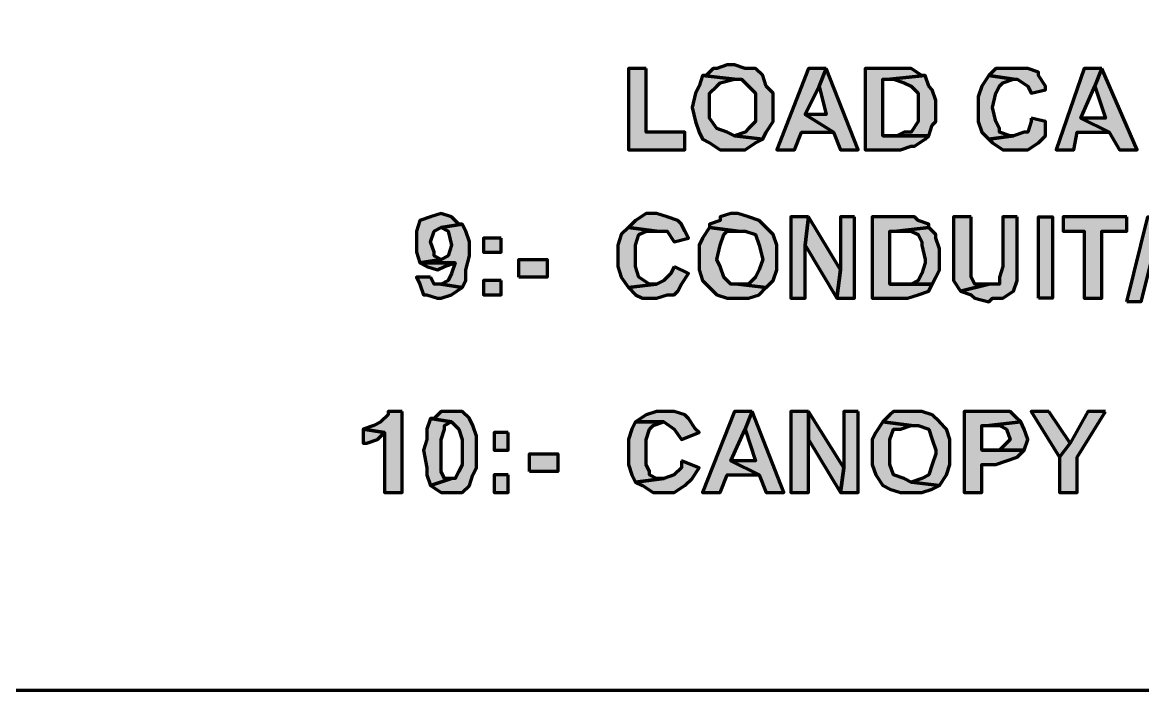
# Model space of a CAD drawing. Header units: inches. Extents: x 16 to 776, y 37 to 575.
# Drawn here: x 584.1 to 636.9, y 103.7 to 135.2 of the extents above; entities that cross this region are included whole.
import ezdxf

# ---------------------------------------------------------------- set-up
doc = ezdxf.new("R2010")
doc.units = ezdxf.units.IN
doc.header["$MEASUREMENT"] = 0
doc.layers.add('H', color=7, linetype='CONTINUOUS', lineweight=100)
doc.layers.add('P', color=250, linetype='CONTINUOUS', lineweight=100)

msp = doc.modelspace()

# ---------------------------------------------------------------- hatches: boundary and pattern name
at = {"layer": 'H', "linetype": 'Continuous'}
for points in [[(617.667, 133.167), (617.333, 133.167), (616.833, 133), (616.667, 133), (616.333, 132.667), (616.167, 132.667), (617.667, 132.5), (618, 132.5), (618.333, 132.167), (618.667, 131.833), (618.667, 131.167), (618.667, 130.5), (618.333, 130.167), (618.167, 130), (617.667, 129.833), (619, 129.667), (619.167, 130), (619.5, 130.5), (619.5, 131.167), (619.5, 131.833), (619.167, 132.167), (619, 132.667), (618.667, 133), (618.167, 133)], [(613.5, 133), (612.667, 133), (612.667, 129.167), (615.333, 129.167), (615.333, 130), (613.5, 130)], [(616.167, 132.667), (616, 132.167), (615.833, 131.833), (615.667, 131.167), (615.833, 130.5), (616, 130), (616.167, 129.667), (616.5, 129.5), (617, 129.167), (617.667, 129.167), (618.167, 129.167), (618.667, 129.5), (619, 129.667), (617.667, 129.833), (617.333, 130), (616.833, 130.167), (616.5, 130.667), (616.5, 131.167), (616.5, 131.833), (616.833, 132.167), (617, 132.333), (617.667, 132.5)], [(622, 133), (621.167, 133), (619.667, 129.167), (620.5, 129.167), (620.833, 130), (622.333, 130), (621, 130.833), (621.667, 132.167)], [(622, 133), (621.667, 132.167), (622, 130.833), (621, 130.833), (622.333, 130), (622.667, 129.167), (623.5, 129.167)], [(625.333, 133), (623.833, 133), (623.833, 129.167), (625.333, 129.167), (625.5, 129.167), (626, 129.333), (626.167, 129.333), (626.667, 129.667), (626.833, 129.833), (624.667, 129.833), (624.667, 132.5), (625, 132.5), (626.667, 132.667), (626.5, 132.667), (626, 133)], [(626.667, 132.667), (625, 132.5), (625.167, 132.5), (625.667, 132.333), (626, 132.167), (626.333, 131.833), (626.333, 131.167), (626.333, 131), (626.333, 130.5), (626, 130), (625.667, 130), (625.333, 129.833), (624.667, 129.833), (626.833, 129.833), (627, 130.333), (627.167, 130.5), (627.167, 131.167), (627.167, 131.5), (627, 132), (626.833, 132.167)], [(629.667, 132.667), (629.333, 132.167), (629.167, 131.667), (629.167, 131.167), (629.167, 130.5), (629.333, 130), (629.667, 129.667), (630.833, 129.833), (630.667, 129.833), (630.167, 130), (630.167, 130.167), (630, 130.5), (629.833, 131.167), (630, 131.833), (630.167, 132.167), (630.333, 132.333), (630.833, 132.5)], [(631, 133), (630.5, 133), (630, 133), (629.667, 132.667), (630.833, 132.5), (631, 132.5), (631.5, 132.167), (631.667, 131.833), (632.333, 132), (632.333, 132.167), (632, 132.667), (632, 132.833), (631.5, 133)], [(635, 133), (634.167, 133), (632.833, 129.167), (633.667, 129.167), (633.833, 130), (635.333, 130), (634, 130.667), (634.667, 132.167)], [(635, 133), (634.667, 132.167), (635.167, 130.667), (634, 130.667), (635.333, 130), (635.833, 129.167), (636.667, 129.167)], [(631.667, 130.667), (631.667, 130.5), (631.5, 130), (631.333, 130), (630.833, 129.833), (629.667, 129.667), (629.833, 129.5), (630.333, 129.167), (630.833, 129.167), (631.5, 129.167), (632, 129.5), (632.333, 129.833), (632.333, 130.5)], [(603.833, 126.167), (603.333, 126), (602.833, 125.833), (602.667, 125.333), (602.667, 124.833), (602.667, 124.333), (602.833, 123.833), (603.833, 124), (603.5, 124.167), (603.5, 124.333), (603.333, 124.833), (603.5, 125.333), (603.833, 125.5), (604.833, 125.667), (604.667, 125.667), (604.333, 126)], [(614, 126.167), (613.5, 126.167), (613, 125.833), (612.667, 125.5), (614, 125.333), (614.333, 125.333), (614.5, 125.333), (614.833, 124.833), (615.5, 125), (615.333, 125.333), (615.167, 125.667), (615, 125.833), (614.5, 126)], [(617.833, 126.167), (617.5, 126.167), (617, 126), (617, 125.833), (616.5, 125.667), (616.5, 125.5), (617.833, 125.333), (618.167, 125.333), (618.667, 125.167), (618.833, 124.667), (619, 124), (618.833, 123.5), (618.667, 123.167), (618.333, 122.833), (617.833, 122.833), (619.167, 122.667), (619.5, 123), (619.667, 123.5), (619.667, 124), (619.667, 124.667), (619.5, 125.167), (619.167, 125.5), (618.833, 125.833), (618.333, 126)], [(621.167, 126), (620.333, 126), (620.333, 122.167), (621, 122.167), (621, 124.667)], [(621.167, 126), (621, 124.667), (622.5, 122.167), (622.667, 123.5)], [(623.333, 126), (622.667, 126), (622.667, 123.5), (622.5, 122.167), (623.333, 122.167)], [(625.5, 126), (624.167, 126), (624.167, 122.167), (625.667, 122.167), (625.833, 122.167), (626.333, 122.333), (626.833, 122.5), (627, 122.833), (625, 122.833), (625, 125.333), (625.333, 125.333), (626.833, 125.5), (626.833, 125.667), (626.333, 125.833), (626.167, 126)], [(628.833, 126), (628, 126), (628, 124), (628, 123.5), (628, 123), (628.333, 122.5), (629.667, 122.833), (629.5, 122.833), (629, 122.833), (628.833, 123.167), (628.833, 123.333), (628.833, 124)], [(631, 126), (630.333, 126), (630.333, 123.833), (630.333, 123.667), (630.167, 123.167), (630.167, 122.833), (629.667, 122.833), (628.333, 122.5), (628.833, 122.333), (629, 122.167), (629.667, 122), (629.833, 122.167), (630.333, 122.167), (630.833, 122.5), (631, 123), (631, 123.333), (631, 124)], [(632, 122.167), (632, 126), (632.667, 126), (632.667, 122.167)], [(636.167, 126), (633.167, 126), (633.167, 125.333), (634.167, 125.333), (634.167, 122.167), (635, 122.167), (635, 125.333), (636.167, 125.333)], [(636.167, 122), (637.167, 126), (637.833, 126), (636.833, 122)], [(604.833, 125.667), (603.833, 125.5), (604.167, 125.333), (604.333, 124.667), (604.167, 124.167), (603.833, 124), (602.833, 123.833), (604.5, 123.833), (604.333, 123.333), (604.167, 123), (603.833, 122.833), (604.833, 122.667), (605, 123), (605, 123.5), (605.167, 124.167), (605.167, 124.833), (605, 125.333)], [(612.667, 125.5), (612.333, 125.167), (612.167, 124.667), (612.167, 124), (612.167, 123.667), (612.333, 123.167), (612.667, 122.667), (614, 122.833), (613.667, 122.833), (613.167, 123.167), (613, 123.667), (613, 124.167), (613, 124.667), (613.167, 125.167), (613.5, 125.333), (614, 125.333)], [(616.5, 125.5), (616.167, 125), (616, 124.667), (616, 124), (616, 123.5), (616.167, 123), (616.5, 122.667), (616.833, 122.333), (617.333, 122.167), (617.833, 122.167), (618.333, 122.167), (618.833, 122.333), (619.167, 122.667), (617.833, 122.833), (617.5, 122.833), (617.167, 123.167), (617, 123.667), (616.833, 124), (617, 124.667), (617.167, 125.167), (617.333, 125.333), (617.833, 125.333)], [(626.833, 125.5), (625.333, 125.333), (625.5, 125.333), (626, 125.333), (626.333, 125.167), (626.5, 124.833), (626.5, 124.667), (626.667, 124), (626.667, 123.833), (626.5, 123.333), (626.333, 123), (626, 122.833), (625.5, 122.833), (625, 122.833), (627, 122.833), (627.167, 123.167), (627.333, 123.5), (627.333, 124), (627.333, 124.5), (627.167, 125), (627.167, 125.167)], [(606.667, 125), (605.833, 125), (605.833, 124.333), (606.667, 124.333)], [(602.833, 123.833), (603.167, 123.667), (603.667, 123.5), (604, 123.667), (604.5, 123.833)], [(607.5, 123.167), (607.5, 124), (608.833, 124), (608.833, 123.167)], [(614.833, 123.667), (614.667, 123.333), (614.333, 123), (614, 122.833), (612.667, 122.667), (613, 122.333), (613.333, 122.167), (614, 122.167), (614.5, 122.333), (614.833, 122.333), (615, 122.5), (615.167, 122.833), (615.5, 123.333)], [(603.333, 123.167), (602.667, 123.167), (602.833, 122.833), (603, 122.333), (603.167, 122.333), (603.667, 122.167), (603.833, 122.167), (604.333, 122.333), (604.833, 122.667), (603.833, 122.833), (603.5, 122.833)], [(606.667, 123), (605.833, 123), (605.833, 122.333), (606.667, 122.333)], [(602, 116.833), (601.333, 116.833), (601.333, 116.667), (601, 116.333), (600.667, 116.167), (600.167, 116), (601.167, 115.833), (601.167, 113), (602, 113)], [(604.333, 116.833), (603.833, 116.833), (603.5, 116.5), (603.333, 116.5), (604.333, 116.333), (604.5, 116.167), (604.667, 116), (604.833, 115.5), (604.833, 115), (604.833, 114.333), (604.667, 114), (604.5, 113.667), (604.333, 113.667), (603.333, 113.333), (603.833, 113), (604.333, 113), (604.833, 113), (605.167, 113.333), (605.333, 113.833), (605.5, 114.167), (605.5, 115), (605.5, 115.667), (605.333, 116.167), (605.167, 116.5), (604.833, 116.833)], [(614.333, 116.833), (614, 116.833), (613.5, 116.667), (613, 116.333), (614.333, 116.333), (614.833, 116), (615.167, 115.5), (616, 115.833), (615.833, 116), (615.5, 116.5), (615.333, 116.667), (614.833, 116.833)], [(618.5, 116.833), (617.667, 116.833), (616.167, 113), (617, 113), (617.333, 113.833), (618.833, 113.833), (617.5, 114.5), (618.167, 116)], [(618.5, 116.833), (618.167, 116), (618.667, 114.5), (617.5, 114.5), (618.833, 113.833), (619.167, 113), (620, 113)], [(621.167, 116.833), (620.333, 116.833), (620.333, 113), (621.167, 113), (621.167, 115.5)], [(621.167, 116.833), (621.167, 115.5), (622.667, 113), (622.833, 114.167)], [(623.5, 116.833), (622.833, 116.833), (622.833, 114.167), (622.667, 113), (623.5, 113)], [(626, 116.833), (625.667, 116.833), (625.167, 116.833), (625, 116.667), (624.667, 116.333), (626, 116.167), (626.333, 116.167), (626.833, 116), (627, 115.5), (627.167, 115), (627.167, 114.833), (627, 114.333), (626.833, 113.833), (626.5, 113.667), (626, 113.5), (627.333, 113.333), (627.667, 113.833), (627.833, 114.333), (627.833, 114.833), (627.833, 115.5), (627.667, 116), (627.333, 116.333), (627, 116.667), (626.5, 116.833)], [(629.833, 116.833), (628.5, 116.833), (628.5, 113), (629.333, 113), (629.333, 114.333), (629.833, 114.333), (630, 114.333), (630.5, 114.5), (631, 114.667), (631.333, 115), (629.333, 115), (629.333, 116.167), (629.667, 116.167), (631.167, 116.333), (631, 116.5), (630.667, 116.833), (630.333, 116.833)], [(632.5, 116.833), (631.667, 116.833), (633, 114.667), (633.5, 115.333)], [(635.167, 116.833), (634.333, 116.833), (633.5, 115.333), (633, 114.667), (633, 113), (633.833, 113), (633.833, 114.667)], [(603.333, 116.5), (603.167, 116), (603.167, 115.5), (603, 115), (603.167, 114.167), (603.167, 113.833), (603.333, 113.333), (604.333, 113.667), (604, 113.667), (603.833, 114), (603.833, 114.333), (603.833, 115), (603.833, 115.5), (604, 116), (604, 116.167), (604.333, 116.333)], [(613, 116.333), (612.833, 116), (612.667, 115.5), (612.667, 115), (612.667, 114.333), (612.833, 113.833), (613, 113.5), (614.333, 113.667), (614, 113.667), (613.667, 113.833), (613.667, 114), (613.5, 114.333), (613.5, 115), (613.5, 115.5), (613.667, 116), (613.833, 116.167), (614.333, 116.333)], [(624.667, 116.333), (624.333, 115.833), (624.167, 115.5), (624.167, 114.833), (624.167, 114.333), (624.333, 113.833), (624.667, 113.333), (625, 113.167), (625.5, 113), (626, 113), (626.5, 113), (627, 113.167), (627.333, 113.333), (626, 113.5), (625.667, 113.667), (625.167, 113.833), (625, 114.333), (625, 115), (625, 115.5), (625.167, 116), (625.5, 116), (626, 116.167)], [(631.167, 116.333), (629.667, 116.167), (630.167, 116.167), (630.5, 116), (630.667, 115.5), (630.5, 115.333), (630.167, 115), (629.667, 115), (629.333, 115), (631.333, 115), (631.5, 115.5), (631.333, 116)], [(600.167, 116), (600.167, 115.333), (600.333, 115.333), (600.833, 115.5), (601.167, 115.833)], [(607, 115.833), (606.333, 115.833), (606.333, 115), (607, 115)], [(608, 114), (608, 114.833), (609.333, 114.833), (609.333, 114)], [(615.167, 114.5), (615.167, 114.167), (614.833, 113.833), (614.333, 113.667), (613, 113.5), (613.333, 113.333), (613.833, 113), (614.333, 113), (614.833, 113), (615.333, 113.333), (615.667, 113.667), (616, 114.167)], [(607, 113.833), (606.333, 113.833), (606.333, 113), (607, 113)]]:
    msp.add_hatch(color=0, dxfattribs=at).paths.add_polyline_path(points)

# ---------------------------------------------------------------- linework, layer by layer
at = {"layer": 'P', "color": 0, "linetype": 'Continuous'}
for points in [[(700.5, 103.667), (37.667, 103.667), (37.667, 511.167), (700.5, 511.167)], [(700.5, 103.667), (577.5, 103.667), (577.5, 511.167), (700.5, 511.167)], [(617.667, 133.167), (617.333, 133.167), (616.833, 133), (616.667, 133), (616.333, 132.667), (616.167, 132.667), (617.667, 132.5), (618, 132.5), (618.333, 132.167), (618.667, 131.833), (618.667, 131.167), (618.667, 131.167), (618.667, 130.5), (618.333, 130.167), (618.167, 130), (617.667, 129.833), (619, 129.667), (619.167, 130), (619.5, 130.5), (619.5, 131.167), (619.5, 131.167), (619.5, 131.833), (619.167, 132.167), (619, 132.667), (618.667, 133), (618.167, 133), (617.667, 133.167)], [(613.5, 133), (612.667, 133), (612.667, 129.167), (615.333, 129.167), (615.333, 130), (613.5, 130), (613.5, 133)], [(616.167, 132.667), (616, 132.167), (615.833, 131.833), (615.667, 131.167), (615.833, 130.5), (616, 130), (616.167, 129.667), (616.5, 129.5), (617, 129.167), (617.667, 129.167), (618.167, 129.167), (618.667, 129.5), (619, 129.667), (619, 129.667), (617.667, 129.833), (617.333, 130), (616.833, 130.167), (616.833, 130.167), (616.5, 130.667), (616.5, 131.167), (616.5, 131.167), (616.5, 131.833), (616.833, 132.167), (617, 132.333), (617.667, 132.5), (616.167, 132.667)], [(622, 133), (621.167, 133), (619.667, 129.167), (620.5, 129.167), (620.833, 130), (622.333, 130), (621, 130.833), (621.667, 132.167), (622, 133)], [(622, 133), (621.667, 132.167), (622, 130.833), (621, 130.833), (622.333, 130), (622.667, 129.167), (623.5, 129.167), (622, 133)], [(625.333, 133), (623.833, 133), (623.833, 129.167), (625.333, 129.167), (625.5, 129.167), (626, 129.333), (626.167, 129.333), (626.667, 129.667), (626.833, 129.833), (624.667, 129.833), (624.667, 132.5), (625, 132.5), (626.667, 132.667), (626.5, 132.667), (626, 133), (626, 133), (625.333, 133)], [(626.667, 132.667), (625, 132.5), (625.167, 132.5), (625.667, 132.333), (626, 132.167), (626.333, 131.833), (626.333, 131.833), (626.333, 131.167), (626.333, 131), (626.333, 130.5), (626, 130), (625.667, 130), (625.333, 129.833), (624.667, 129.833), (626.833, 129.833), (627, 130.333), (627.167, 130.5), (627.167, 131.167), (627.167, 131.5), (627, 132), (626.833, 132.167), (626.667, 132.667)], [(629.667, 132.667), (629.333, 132.167), (629.167, 131.667), (629.167, 131.167), (629.167, 130.5), (629.333, 130), (629.667, 129.667), (630.833, 129.833), (630.667, 129.833), (630.167, 130), (630.167, 130.167), (630, 130.5), (629.833, 131.167), (630, 131.833), (630.167, 132.167), (630.333, 132.333), (630.833, 132.5), (629.667, 132.667)], [(631, 133), (630.5, 133), (630, 133), (629.667, 132.667), (629.667, 132.667), (630.833, 132.5), (631, 132.5), (631.5, 132.167), (631.5, 132.167), (631.667, 131.833), (632.333, 132), (632.333, 132.167), (632, 132.667), (632, 132.833), (631.5, 133), (631, 133)], [(635, 133), (634.167, 133), (632.833, 129.167), (633.667, 129.167), (633.833, 130), (635.333, 130), (634, 130.667), (634.667, 132.167), (635, 133)], [(635, 133), (634.667, 132.167), (635.167, 130.667), (634, 130.667), (635.333, 130), (635.833, 129.167), (636.667, 129.167), (635, 133)], [(631.667, 130.667), (631.667, 130.5), (631.5, 130), (631.333, 130), (630.833, 129.833), (629.667, 129.667), (629.833, 129.5), (630.333, 129.167), (630.833, 129.167), (630.833, 129.167), (631.5, 129.167), (632, 129.5), (632, 129.5), (632.333, 129.833), (632.333, 130.5), (631.667, 130.667)], [(603.833, 126.167), (603.333, 126), (602.833, 125.833), (602.667, 125.333), (602.667, 124.833), (602.667, 124.333), (602.833, 123.833), (603.833, 124), (603.5, 124.167), (603.5, 124.333), (603.333, 124.833), (603.333, 124.833), (603.5, 125.333), (603.833, 125.5), (604.833, 125.667), (604.667, 125.667), (604.333, 126), (603.833, 126.167)], [(614, 126.167), (613.5, 126.167), (613, 125.833), (612.667, 125.5), (612.667, 125.5), (614, 125.333), (614, 125.333), (614.333, 125.333), (614.5, 125.333), (614.833, 124.833), (615.5, 125), (615.333, 125.333), (615.167, 125.667), (615, 125.833), (614.5, 126), (614, 126.167)], [(617.833, 126.167), (617.5, 126.167), (617, 126), (617, 125.833), (616.5, 125.667), (616.5, 125.5), (617.833, 125.333), (618.167, 125.333), (618.667, 125.167), (618.833, 124.667), (619, 124), (619, 124), (618.833, 123.5), (618.667, 123.167), (618.333, 122.833), (617.833, 122.833), (619.167, 122.667), (619.5, 123), (619.667, 123.5), (619.667, 124), (619.667, 124), (619.667, 124.667), (619.5, 125.167), (619.167, 125.5), (618.833, 125.833), (618.333, 126), (617.833, 126.167)], [(621.167, 126), (620.333, 126), (620.333, 122.167), (621, 122.167), (621, 124.667), (621.167, 126)], [(621.167, 126), (621, 124.667), (622.5, 122.167), (622.667, 123.5), (621.167, 126)], [(623.333, 126), (622.667, 126), (622.667, 123.5), (622.5, 122.167), (623.333, 122.167), (623.333, 126)], [(625.5, 126), (624.167, 126), (624.167, 122.167), (625.667, 122.167), (625.833, 122.167), (626.333, 122.333), (626.333, 122.333), (626.833, 122.5), (627, 122.833), (625, 122.833), (625, 125.333), (625.333, 125.333), (626.833, 125.5), (626.833, 125.667), (626.333, 125.833), (626.167, 126), (625.5, 126)], [(628.833, 126), (628, 126), (628, 124), (628, 123.5), (628, 123), (628.333, 122.5), (629.667, 122.833), (629.5, 122.833), (629, 122.833), (628.833, 123.167), (628.833, 123.333), (628.833, 124), (628.833, 126)], [(631, 126), (630.333, 126), (630.333, 123.833), (630.333, 123.667), (630.167, 123.167), (630.167, 122.833), (629.667, 122.833), (628.333, 122.5), (628.333, 122.5), (628.833, 122.333), (629, 122.167), (629.667, 122), (629.833, 122.167), (630.333, 122.167), (630.333, 122.167), (630.833, 122.5), (630.833, 122.5), (631, 123), (631, 123.333), (631, 124), (631, 126)], [(632, 122.167), (632, 126), (632.667, 126), (632.667, 122.167), (632, 122.167)], [(636.167, 126), (633.167, 126), (633.167, 125.333), (634.167, 125.333), (634.167, 122.167), (635, 122.167), (635, 125.333), (636.167, 125.333), (636.167, 126)], [(636.167, 122), (637.167, 126), (637.833, 126), (636.833, 122), (636.167, 122)], [(604.833, 125.667), (603.833, 125.5), (604.167, 125.333), (604.167, 125.333), (604.333, 124.667), (604.167, 124.167), (603.833, 124), (602.833, 123.833), (604.5, 123.833), (604.333, 123.333), (604.167, 123), (603.833, 122.833), (604.833, 122.667), (605, 123), (605, 123.5), (605.167, 124.167), (605.167, 124.833), (605, 125.333), (604.833, 125.667)], [(612.667, 125.5), (612.333, 125.167), (612.167, 124.667), (612.167, 124), (612.167, 123.667), (612.333, 123.167), (612.667, 122.667), (614, 122.833), (613.667, 122.833), (613.167, 123.167), (613.167, 123.167), (613, 123.667), (613, 124.167), (613, 124.667), (613.167, 125.167), (613.5, 125.333), (614, 125.333), (612.667, 125.5)], [(616.5, 125.5), (616.167, 125), (616, 124.667), (616, 124), (616, 123.5), (616.167, 123), (616.5, 122.667), (616.833, 122.333), (617.333, 122.167), (617.833, 122.167), (618.333, 122.167), (618.833, 122.333), (619.167, 122.667), (619.167, 122.667), (617.833, 122.833), (617.5, 122.833), (617.167, 123.167), (617.167, 123.167), (617, 123.667), (616.833, 124), (616.833, 124), (617, 124.667), (617.167, 125.167), (617.333, 125.333), (617.833, 125.333), (616.5, 125.5)], [(626.833, 125.5), (625.333, 125.333), (625.5, 125.333), (626, 125.333), (626.333, 125.167), (626.5, 124.833), (626.5, 124.667), (626.667, 124), (626.667, 123.833), (626.5, 123.333), (626.333, 123), (626, 122.833), (625.5, 122.833), (625, 122.833), (627, 122.833), (627.167, 123.167), (627.333, 123.5), (627.333, 124), (627.333, 124.5), (627.167, 125), (627.167, 125.167), (626.833, 125.5)], [(606.667, 125), (605.833, 125), (605.833, 124.333), (606.667, 124.333), (606.667, 125)], [(602.833, 123.833), (603.167, 123.667), (603.667, 123.5), (604, 123.667), (604.5, 123.833), (602.833, 123.833)], [(607.5, 123.167), (607.5, 124), (608.833, 124), (608.833, 123.167), (607.5, 123.167)], [(614.833, 123.667), (614.667, 123.333), (614.333, 123), (614.333, 123), (614, 122.833), (612.667, 122.667), (613, 122.333), (613.333, 122.167), (614, 122.167), (614, 122.167), (614.5, 122.333), (614.833, 122.333), (615, 122.5), (615.167, 122.833), (615.5, 123.333), (614.833, 123.667)], [(603.333, 123.167), (602.667, 123.167), (602.833, 122.833), (603, 122.333), (603.167, 122.333), (603.667, 122.167), (603.833, 122.167), (604.333, 122.333), (604.833, 122.667), (604.833, 122.667), (603.833, 122.833), (603.5, 122.833), (603.333, 123.167)], [(606.667, 123), (605.833, 123), (605.833, 122.333), (606.667, 122.333), (606.667, 123)], [(602, 116.833), (601.333, 116.833), (601.333, 116.667), (601, 116.333), (600.667, 116.167), (600.167, 116), (601.167, 115.833), (601.167, 113), (602, 113), (602, 116.833)], [(604.333, 116.833), (603.833, 116.833), (603.5, 116.5), (603.333, 116.5), (604.333, 116.333), (604.5, 116.167), (604.667, 116), (604.833, 115.5), (604.833, 115), (604.833, 114.333), (604.667, 114), (604.5, 113.667), (604.333, 113.667), (603.333, 113.333), (603.833, 113), (604.333, 113), (604.833, 113), (605.167, 113.333), (605.167, 113.333), (605.333, 113.833), (605.5, 114.167), (605.5, 115), (605.5, 115), (605.5, 115.667), (605.333, 116.167), (605.167, 116.5), (604.833, 116.833), (604.333, 116.833)], [(614.333, 116.833), (614, 116.833), (613.5, 116.667), (613, 116.333), (613, 116.333), (614.333, 116.333), (614.333, 116.333), (614.833, 116), (614.833, 116), (615.167, 115.5), (616, 115.833), (615.833, 116), (615.5, 116.5), (615.333, 116.667), (614.833, 116.833), (614.333, 116.833)], [(618.5, 116.833), (617.667, 116.833), (616.167, 113), (617, 113), (617.333, 113.833), (618.833, 113.833), (617.5, 114.5), (618.167, 116), (618.5, 116.833)], [(618.5, 116.833), (618.167, 116), (618.667, 114.5), (617.5, 114.5), (618.833, 113.833), (619.167, 113), (620, 113), (618.5, 116.833)], [(621.167, 116.833), (620.333, 116.833), (620.333, 113), (621.167, 113), (621.167, 115.5), (621.167, 116.833)], [(621.167, 116.833), (621.167, 115.5), (622.667, 113), (622.833, 114.167), (621.167, 116.833)], [(623.5, 116.833), (622.833, 116.833), (622.833, 114.167), (622.667, 113), (623.5, 113), (623.5, 116.833)], [(626, 116.833), (625.667, 116.833), (625.167, 116.833), (625, 116.667), (624.667, 116.333), (624.667, 116.333), (626, 116.167), (626.333, 116.167), (626.833, 116), (627, 115.5), (627.167, 115), (627.167, 114.833), (627, 114.333), (626.833, 113.833), (626.5, 113.667), (626, 113.5), (627.333, 113.333), (627.667, 113.833), (627.833, 114.333), (627.833, 114.833), (627.833, 114.833), (627.833, 115.5), (627.667, 116), (627.333, 116.333), (627, 116.667), (626.5, 116.833), (626, 116.833)], [(629.833, 116.833), (628.5, 116.833), (628.5, 113), (629.333, 113), (629.333, 114.333), (629.833, 114.333), (630, 114.333), (630.5, 114.5), (631, 114.667), (631.333, 115), (629.333, 115), (629.333, 116.167), (629.667, 116.167), (631.167, 116.333), (631, 116.5), (630.667, 116.833), (630.333, 116.833), (629.833, 116.833)], [(632.5, 116.833), (631.667, 116.833), (633, 114.667), (633.5, 115.333), (632.5, 116.833)], [(635.167, 116.833), (634.333, 116.833), (633.5, 115.333), (633, 114.667), (633, 113), (633.833, 113), (633.833, 114.667), (635.167, 116.833)], [(603.333, 116.5), (603.167, 116), (603.167, 115.5), (603, 115), (603, 115), (603.167, 114.167), (603.167, 113.833), (603.333, 113.333), (604.333, 113.667), (604, 113.667), (603.833, 114), (603.833, 114.333), (603.833, 115), (603.833, 115.5), (604, 116), (604, 116.167), (604.333, 116.333), (603.333, 116.5)], [(613, 116.333), (612.833, 116), (612.667, 115.5), (612.667, 115), (612.667, 114.333), (612.833, 113.833), (613, 113.5), (614.333, 113.667), (614, 113.667), (613.667, 113.833), (613.667, 114), (613.5, 114.333), (613.5, 115), (613.5, 115.5), (613.667, 116), (613.833, 116.167), (614.333, 116.333), (613, 116.333)], [(624.667, 116.333), (624.333, 115.833), (624.167, 115.5), (624.167, 114.833), (624.167, 114.333), (624.333, 113.833), (624.667, 113.333), (625, 113.167), (625.5, 113), (626, 113), (626.5, 113), (627, 113.167), (627.333, 113.333), (627.333, 113.333), (626, 113.5), (625.667, 113.667), (625.167, 113.833), (625.167, 113.833), (625, 114.333), (625, 115), (625, 115), (625, 115.5), (625.167, 116), (625.5, 116), (626, 116.167), (624.667, 116.333)], [(631.167, 116.333), (629.667, 116.167), (629.667, 116.167), (630.167, 116.167), (630.5, 116), (630.667, 115.5), (630.5, 115.333), (630.167, 115), (630.167, 115), (629.667, 115), (629.333, 115), (631.333, 115), (631.333, 115), (631.5, 115.5), (631.333, 116), (631.167, 116.333)], [(600.167, 116), (600.167, 115.333), (600.333, 115.333), (600.833, 115.5), (601.167, 115.833), (600.167, 116)], [(607, 115.833), (606.333, 115.833), (606.333, 115), (607, 115), (607, 115.833)], [(608, 114), (608, 114.833), (609.333, 114.833), (609.333, 114), (608, 114)], [(615.167, 114.5), (615.167, 114.167), (614.833, 113.833), (614.833, 113.833), (614.333, 113.667), (613, 113.5), (613.333, 113.333), (613.833, 113), (614.333, 113), (614.333, 113), (614.833, 113), (615.333, 113.333), (615.333, 113.333), (615.667, 113.667), (616, 114.167), (615.167, 114.5)], [(607, 113.833), (606.333, 113.833), (606.333, 113), (607, 113), (607, 113.833)]]:
    msp.add_lwpolyline(points, dxfattribs=at)

doc.saveas('drawing.dxf')
